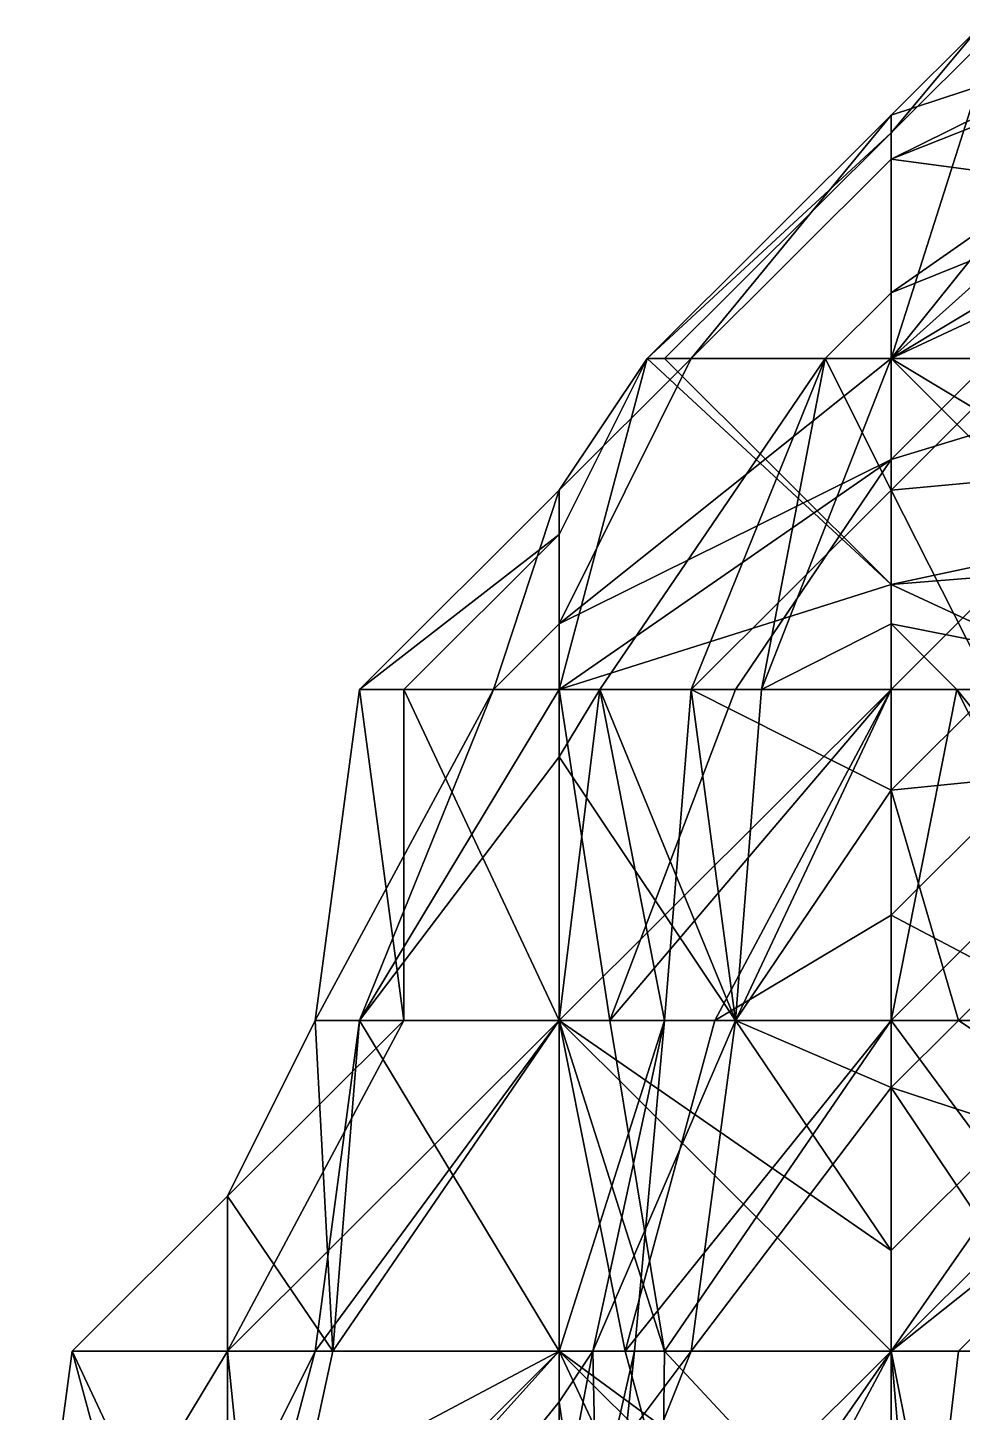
# Model space of a CAD drawing. Header units: metres. Extents: x 15 to 162, y 15 to 204.
# Drawn here: x 26.83 to 44.01, y 163.13 to 188.58 of the extents above; entities that cross this region are included whole.
import ezdxf

# ---------------------------------------------------------------- set-up
doc = ezdxf.new("R2010")
doc.units = ezdxf.units.M

msp = doc.modelspace()

# ---------------------------------------------------------------- linework, layer by layer
at = {"layer": 'fALFF_NINET_XXX_pre-post.nii', "color": 116, "linetype": 'CONTINUOUS'}
for points in [[(48.8, 188.58333, 57.86098), (47.58968, 188.58333, 59.032257), (42.7, 186.16437, 59.032257)], [(48.8, 185.34956, 53.129032), (48.8, 188.58333, 57.86098), (42.7, 186.16437, 59.032257)], [(42.7, 186.97491, 64.935486), (42.7, 186.16437, 59.032257), (47.58968, 188.58333, 59.032257)], [(44.312828, 188.58333, 64.935486), (42.7, 186.97491, 64.935486), (47.58968, 188.58333, 59.032257)], [(42.7, 186.97491, 70.83871), (42.7, 186.97491, 64.935486), (44.312828, 188.58333, 64.935486)], [(44.312828, 188.58333, 70.83871), (42.7, 186.97491, 70.83871), (44.312828, 188.58333, 64.935486)], [(42.7, 186.65121, 76.741936), (42.7, 186.97491, 70.83871), (44.312828, 188.58333, 70.83871)], [(44.637424, 188.58333, 76.741936), (42.7, 186.65121, 76.741936), (44.312828, 188.58333, 70.83871)], [(42.7, 182.5, 80.77024), (42.7, 186.65121, 76.741936), (44.637424, 188.58333, 76.741936)], [(42.7, 182.5, 80.77024), (44.637424, 188.58333, 76.741936), (45.12559, 182.5, 82.645164)], [(42.7, 182.5, 87.37711), (45.12559, 182.5, 82.645164), (47.58968, 188.58333, 82.645164)], [(42.7, 182.5, 87.37711), (47.58968, 188.58333, 82.645164), (48.8, 187.9655, 88.548386)], [(42.7, 182.5, 87.37711), (48.8, 187.9655, 88.548386), (42.7, 183.707, 88.548386)], [(42.7, 183.707, 88.548386), (48.8, 187.9655, 88.548386), (48.8, 186.16437, 94.451614)], [(39.02559, 182.5, 59.032257), (42.7, 186.97491, 64.935486), (38.21283, 182.5, 64.935486)], [(38.21283, 182.5, 64.935486), (42.7, 186.97491, 70.83871), (38.21283, 182.5, 70.83871)], [(42.7, 186.97491, 64.935486), (42.7, 186.97491, 70.83871), (38.21283, 182.5, 64.935486)], [(42.7, 186.97491, 70.83871), (42.7, 186.65121, 76.741936), (38.21283, 182.5, 70.83871)], [(42.7, 186.16437, 59.032257), (42.7, 186.97491, 64.935486), (39.02559, 182.5, 59.032257)], [(38.21283, 182.5, 70.83871), (42.7, 186.65121, 76.741936), (38.537422, 182.5, 76.741936)], [(38.537422, 182.5, 76.741936), (42.7, 186.65121, 76.741936), (42.7, 182.5, 80.77024)], [(42.7, 182.5, 54.328125), (42.7, 186.16437, 59.032257), (39.02559, 182.5, 59.032257)], [(48.8, 185.34956, 53.129032), (42.7, 186.16437, 59.032257), (42.7, 182.5, 54.328125)], [(42.7, 182.5, 89.719666), (48.8, 186.16437, 94.451614), (45.12559, 182.5, 94.451614)], [(42.7, 182.5, 89.719666), (42.7, 183.707, 88.548386), (48.8, 186.16437, 94.451614)], [(48.8, 185.34956, 53.129032), (42.7, 182.5, 54.328125), (44.558594, 182.5, 53.129032)], [(42.7, 182.5, 87.37711), (42.7, 183.707, 88.548386), (41.48968, 182.5, 88.548386)], [(41.48968, 182.5, 88.548386), (42.7, 183.707, 88.548386), (42.7, 182.5, 89.719666)], [(42.7, 182.5, 54.328125), (39.02559, 182.5, 59.032257), (36.6, 177.62367, 59.032257)], [(42.7, 180.64648, 53.129032), (42.7, 182.5, 54.328125), (36.6, 177.62367, 59.032257)], [(36.6, 180.08104, 64.935486), (36.6, 177.62367, 59.032257), (39.02559, 182.5, 59.032257)], [(38.21283, 182.5, 64.935486), (36.6, 180.08104, 64.935486), (39.02559, 182.5, 59.032257)], [(36.6, 179.26624, 70.83871), (36.6, 180.08104, 64.935486), (38.21283, 182.5, 64.935486)], [(38.21283, 182.5, 70.83871), (36.6, 179.26624, 70.83871), (38.21283, 182.5, 64.935486)], [(42.7, 178.34879, 76.741936), (36.6, 176.41667, 73.603905), (38.21283, 182.5, 70.83871)], [(36.6, 179.26624, 70.83871), (38.21283, 182.5, 70.83871), (36.6, 176.41667, 73.603905)], [(41.48968, 182.5, 88.548386), (37.343437, 176.41667, 88.548386), (40.31719, 176.41667, 82.645164)], [(39.02559, 176.41667, 94.451614), (37.343437, 176.41667, 88.548386), (41.48968, 182.5, 88.548386)], [(42.7, 178.34879, 76.741936), (38.21283, 182.5, 70.83871), (38.537422, 182.5, 76.741936)], [(42.7, 178.34879, 76.741936), (38.537422, 182.5, 76.741936), (42.7, 182.5, 80.77024)], [(42.7, 180.08104, 94.451614), (39.02559, 176.41667, 94.451614), (41.48968, 182.5, 88.548386)], [(42.7, 182.5, 87.37711), (40.31719, 176.41667, 82.645164), (42.7, 177.62367, 82.645164)], [(42.7, 182.5, 87.37711), (41.48968, 182.5, 88.548386), (40.31719, 176.41667, 82.645164)], [(42.7, 180.08104, 94.451614), (41.48968, 182.5, 88.548386), (42.7, 182.5, 89.719666)], [(42.7, 180.64648, 53.129032), (48.8, 182.5, 50.36384), (44.558594, 182.5, 53.129032)], [(42.7, 180.64648, 53.129032), (42.7, 176.41667, 50.36384), (48.8, 182.5, 50.36384)], [(42.7, 176.41667, 50.36384), (48.8, 176.41667, 50.36384), (48.8, 182.5, 50.36384)], [(42.7, 180.64648, 53.129032), (44.558594, 182.5, 53.129032), (42.7, 182.5, 54.328125)], [(42.7, 178.34879, 76.741936), (42.7, 182.5, 80.77024), (48.8, 178.83563, 82.645164)], [(48.8, 178.83563, 82.645164), (42.7, 182.5, 80.77024), (45.12559, 182.5, 82.645164)], [(42.7, 177.62367, 82.645164), (48.8, 176.41667, 83.981995), (42.7, 182.5, 87.37711)], [(45.12559, 182.5, 82.645164), (42.7, 182.5, 87.37711), (48.8, 176.41667, 83.981995)], [(42.7, 180.08104, 94.451614), (42.7, 182.5, 89.719666), (45.12559, 182.5, 94.451614)], [(42.7, 180.08104, 94.451614), (45.12559, 182.5, 94.451614), (48.8, 180.64648, 100.354836)], [(42.7, 180.64648, 53.129032), (36.6, 177.62367, 59.032257), (36.6, 176.41667, 57.86098)], [(42.7, 180.64648, 53.129032), (36.6, 176.41667, 57.86098), (39.842632, 176.41667, 53.129032)], [(42.7, 176.41667, 50.36384), (42.7, 180.64648, 53.129032), (39.842632, 176.41667, 53.129032)], [(42.7, 180.08104, 94.451614), (48.8, 180.64648, 100.354836), (44.558594, 176.41667, 100.354836)], [(35.389683, 176.41667, 59.032257), (36.6, 180.08104, 64.935486), (32.92559, 176.41667, 64.935486)], [(36.6, 180.08104, 64.935486), (36.6, 179.26624, 70.83871), (32.92559, 176.41667, 64.935486)], [(36.6, 177.62367, 59.032257), (36.6, 180.08104, 64.935486), (35.389683, 176.41667, 59.032257)], [(39.02559, 176.41667, 94.451614), (42.7, 180.08104, 94.451614), (42.7, 176.41667, 99.15575)], [(42.7, 180.08104, 94.451614), (44.558594, 176.41667, 100.354836), (42.7, 176.41667, 99.15575)], [(48.8, 178.83563, 70.83871), (42.7, 178.34879, 76.741936), (48.8, 179.65044, 76.741936)], [(42.7, 178.34879, 76.741936), (48.8, 178.83563, 82.645164), (48.8, 179.65044, 76.741936)], [(32.92559, 176.41667, 64.935486), (36.6, 179.26624, 70.83871), (33.742634, 176.41667, 70.83871)], [(33.742634, 176.41667, 70.83871), (36.6, 179.26624, 70.83871), (36.6, 176.41667, 73.603905)], [(46.862576, 176.41667, 70.83871), (42.7, 178.34879, 76.741936), (48.8, 178.83563, 70.83871)], [(42.7, 178.34879, 76.741936), (42.7, 176.41667, 74.86701), (36.6, 176.41667, 73.603905)], [(46.862576, 176.41667, 70.83871), (42.7, 176.41667, 74.86701), (42.7, 178.34879, 76.741936)], [(36.6, 176.41667, 57.86098), (36.6, 177.62367, 59.032257), (35.389683, 176.41667, 59.032257)], [(42.7, 176.41667, 81.473885), (42.7, 177.62367, 82.645164), (40.31719, 176.41667, 82.645164)], [(42.7, 176.41667, 81.473885), (43.91032, 176.41667, 82.645164), (42.7, 177.62367, 82.645164)], [(42.7, 177.62367, 82.645164), (43.91032, 176.41667, 82.645164), (48.8, 176.41667, 83.981995)], [(32.92559, 170.33333, 59.032257), (35.389683, 176.41667, 59.032257), (32.112827, 170.33333, 64.935486)], [(32.112827, 170.33333, 64.935486), (35.389683, 176.41667, 59.032257), (32.92559, 176.41667, 64.935486)], [(32.112827, 170.33333, 64.935486), (32.92559, 176.41667, 64.935486), (33.742634, 170.33333, 70.83871)], [(36.6, 176.41667, 57.86098), (32.92559, 170.33333, 59.032257), (36.6, 170.33333, 54.328125)], [(35.389683, 176.41667, 59.032257), (32.92559, 170.33333, 59.032257), (36.6, 176.41667, 57.86098)], [(33.742634, 170.33333, 70.83871), (32.92559, 176.41667, 64.935486), (33.742634, 176.41667, 70.83871)], [(36.6, 170.33333, 73.603905), (33.742634, 176.41667, 70.83871), (36.6, 176.41667, 73.603905)], [(33.742634, 170.33333, 70.83871), (33.742634, 176.41667, 70.83871), (36.6, 170.33333, 73.603905)], [(37.529297, 170.33333, 53.129032), (39.842632, 176.41667, 53.129032), (36.6, 176.41667, 57.86098)], [(36.6, 170.33333, 54.328125), (37.529297, 170.33333, 53.129032), (36.6, 176.41667, 57.86098)], [(39.457367, 170.33333, 70.83871), (36.6, 170.33333, 73.603905), (42.7, 176.41667, 74.86701)], [(36.6, 170.33333, 73.603905), (36.6, 176.41667, 73.603905), (42.7, 176.41667, 74.86701)], [(36.6, 175.18098, 88.548386), (39.842632, 170.33333, 82.645164), (37.343437, 176.41667, 88.548386)], [(36.6, 170.33333, 92.10427), (36.6, 175.18098, 88.548386), (37.343437, 176.41667, 88.548386)], [(36.6, 170.33333, 92.10427), (37.343437, 176.41667, 88.548386), (38.537422, 170.33333, 94.451614)], [(37.343437, 176.41667, 88.548386), (39.842632, 170.33333, 82.645164), (40.31719, 176.41667, 82.645164)], [(38.537422, 170.33333, 94.451614), (37.343437, 176.41667, 88.548386), (39.02559, 176.41667, 94.451614)], [(42.7, 176.41667, 50.36384), (37.529297, 170.33333, 53.129032), (42.7, 170.33333, 49.100727)], [(39.842632, 176.41667, 53.129032), (37.529297, 170.33333, 53.129032), (42.7, 176.41667, 50.36384)], [(39.842632, 170.33333, 100.354836), (38.537422, 170.33333, 94.451614), (39.02559, 176.41667, 94.451614)], [(42.7, 174.56316, 100.354836), (39.02559, 176.41667, 94.451614), (42.7, 176.41667, 99.15575)], [(42.7, 174.56316, 100.354836), (39.842632, 170.33333, 100.354836), (39.02559, 176.41667, 94.451614)], [(39.457367, 170.33333, 70.83871), (42.7, 176.41667, 74.86701), (42.7, 172.26546, 70.83871)], [(42.7, 176.41667, 81.473885), (39.842632, 170.33333, 82.645164), (42.7, 170.33333, 79.87997)], [(40.31719, 176.41667, 82.645164), (39.842632, 170.33333, 82.645164), (42.7, 176.41667, 81.473885)], [(48.8, 170.33333, 48.394875), (48.8, 176.41667, 50.36384), (42.7, 170.33333, 49.100727)], [(48.8, 176.41667, 50.36384), (42.7, 176.41667, 50.36384), (42.7, 170.33333, 49.100727)], [(42.7, 172.26546, 70.83871), (46.862576, 176.41667, 70.83871), (46.37441, 170.33333, 64.935486)], [(42.7, 172.26546, 70.83871), (42.7, 176.41667, 74.86701), (46.862576, 176.41667, 70.83871)], [(43.91032, 176.41667, 82.645164), (42.7, 170.33333, 79.87997), (46.941406, 170.33333, 82.645164)], [(42.7, 176.41667, 81.473885), (42.7, 170.33333, 79.87997), (43.91032, 176.41667, 82.645164)], [(42.7, 174.56316, 100.354836), (42.7, 176.41667, 99.15575), (44.558594, 176.41667, 100.354836)], [(42.7, 174.56316, 100.354836), (44.558594, 176.41667, 100.354836), (48.8, 175.18098, 106.258064)], [(48.8, 170.33333, 83.84425), (48.8, 176.41667, 83.981995), (43.91032, 176.41667, 82.645164)], [(46.941406, 170.33333, 82.645164), (48.8, 170.33333, 83.84425), (43.91032, 176.41667, 82.645164)], [(36.6, 170.33333, 84.99251), (36.6, 175.18098, 88.548386), (32.92559, 170.33333, 88.548386)], [(32.92559, 170.33333, 88.548386), (36.6, 175.18098, 88.548386), (36.6, 170.33333, 92.10427)], [(36.6, 175.18098, 88.548386), (36.6, 170.33333, 84.99251), (39.842632, 170.33333, 82.645164)], [(42.7, 174.56316, 100.354836), (48.8, 175.18098, 106.258064), (43.939064, 170.33333, 106.258064)], [(43.939064, 170.33333, 106.258064), (48.8, 175.18098, 106.258064), (48.8, 170.33333, 109.81394)], [(39.842632, 170.33333, 100.354836), (42.7, 174.56316, 100.354836), (42.7, 170.33333, 104.45943)], [(42.7, 174.56316, 100.354836), (43.939064, 170.33333, 106.258064), (42.7, 170.33333, 104.45943)], [(42.7, 170.33333, 68.49136), (39.457367, 170.33333, 70.83871), (42.7, 172.26546, 70.83871)], [(42.7, 172.26546, 70.83871), (46.37441, 170.33333, 64.935486), (42.7, 170.33333, 68.49136)], [(30.5, 167.09956, 64.935486), (32.437424, 164.25, 59.032257), (32.112827, 170.33333, 64.935486)], [(30.5, 167.09956, 70.83871), (30.5, 167.09956, 64.935486), (32.112827, 170.33333, 64.935486)], [(33.742634, 170.33333, 70.83871), (30.5, 167.09956, 70.83871), (32.112827, 170.33333, 64.935486)], [(33.742634, 170.33333, 70.83871), (30.5, 164.25, 73.603905), (30.5, 167.09956, 70.83871)], [(33.742634, 170.33333, 70.83871), (36.6, 170.33333, 73.603905), (30.5, 164.25, 73.603905)], [(36.6, 170.33333, 73.603905), (36.6, 164.25, 72.00999), (30.5, 164.25, 73.603905)], [(32.112827, 170.33333, 64.935486), (32.437424, 164.25, 59.032257), (32.92559, 170.33333, 59.032257)], [(36.6, 170.33333, 84.99251), (32.112827, 164.25, 88.548386), (36.6, 164.25, 84.20596)], [(32.92559, 170.33333, 88.548386), (32.112827, 164.25, 88.548386), (36.6, 170.33333, 84.99251)], [(32.112827, 164.25, 88.548386), (32.92559, 170.33333, 88.548386), (36.6, 164.25, 92.890816)], [(36.6, 170.33333, 54.328125), (32.437424, 164.25, 59.032257), (36.6, 164.25, 55.003956)], [(32.92559, 170.33333, 59.032257), (32.437424, 164.25, 59.032257), (36.6, 170.33333, 54.328125)], [(36.6, 164.25, 92.890816), (32.92559, 170.33333, 88.548386), (36.6, 170.33333, 92.10427)], [(38.537422, 164.25, 53.129032), (37.529297, 170.33333, 53.129032), (36.6, 170.33333, 54.328125)], [(36.6, 164.25, 55.003956), (38.537422, 164.25, 53.129032), (36.6, 170.33333, 54.328125)], [(37.810318, 164.25, 70.83871), (36.6, 170.33333, 73.603905), (39.457367, 170.33333, 70.83871)], [(36.6, 164.25, 72.00999), (36.6, 170.33333, 73.603905), (37.810318, 164.25, 70.83871)], [(42.7, 166.10352, 82.645164), (39.842632, 170.33333, 82.645164), (36.6, 170.33333, 84.99251)], [(42.7, 166.10352, 82.645164), (36.6, 170.33333, 84.99251), (42.7, 164.25, 83.15906)], [(42.7, 164.25, 83.15906), (36.6, 170.33333, 84.99251), (36.6, 164.25, 84.20596)], [(38.537422, 170.33333, 94.451614), (37.98139, 164.25, 94.451614), (36.6, 164.25, 92.890816)], [(36.6, 170.33333, 92.10427), (38.537422, 170.33333, 94.451614), (36.6, 164.25, 92.890816)], [(37.98139, 164.25, 94.451614), (38.537422, 170.33333, 94.451614), (37.219532, 164.25, 100.354836)], [(37.219532, 164.25, 100.354836), (38.537422, 170.33333, 94.451614), (39.842632, 170.33333, 100.354836)], [(39.02559, 164.25, 106.258064), (37.219532, 164.25, 100.354836), (39.842632, 170.33333, 100.354836)], [(37.529297, 170.33333, 53.129032), (38.537422, 164.25, 53.129032), (42.7, 170.33333, 49.100727)], [(42.7, 170.33333, 68.49136), (42.7, 164.25, 69.27791), (37.810318, 164.25, 70.83871)], [(39.457367, 170.33333, 70.83871), (42.7, 170.33333, 68.49136), (37.810318, 164.25, 70.83871)], [(42.7, 170.33333, 49.100727), (38.537422, 164.25, 53.129032), (42.7, 164.25, 49.100727)], [(42.7, 169.09766, 106.258064), (39.02559, 164.25, 106.258064), (39.842632, 170.33333, 100.354836)], [(42.7, 170.33333, 79.87997), (39.842632, 170.33333, 82.645164), (42.7, 166.10352, 82.645164)], [(42.7, 169.09766, 106.258064), (39.842632, 170.33333, 100.354836), (42.7, 170.33333, 104.45943)], [(48.8, 164.25, 49.024445), (48.8, 170.33333, 48.394875), (42.7, 164.25, 49.100727)], [(48.8, 170.33333, 48.394875), (42.7, 170.33333, 49.100727), (42.7, 164.25, 49.100727)], [(47.187172, 164.25, 64.935486), (42.7, 170.33333, 68.49136), (46.37441, 170.33333, 64.935486)], [(42.7, 164.25, 69.27791), (42.7, 170.33333, 68.49136), (47.187172, 164.25, 64.935486)], [(42.7, 166.10352, 82.645164), (46.941406, 170.33333, 82.645164), (42.7, 170.33333, 79.87997)], [(46.941406, 170.33333, 82.645164), (42.7, 166.10352, 82.645164), (42.7, 164.25, 83.15906)], [(46.941406, 170.33333, 82.645164), (42.7, 164.25, 83.15906), (48.8, 170.33333, 83.84425)], [(48.8, 169.09766, 82.645164), (48.8, 170.33333, 83.84425), (42.7, 164.25, 83.15906)], [(42.7, 169.09766, 106.258064), (42.7, 170.33333, 104.45943), (43.939064, 170.33333, 106.258064)], [(42.7, 169.09766, 106.258064), (43.939064, 170.33333, 106.258064), (48.8, 167.09956, 112.16129)], [(43.939064, 170.33333, 106.258064), (48.8, 170.33333, 109.81394), (48.8, 167.09956, 112.16129)], [(39.02559, 164.25, 106.258064), (42.7, 169.09766, 106.258064), (42.7, 164.25, 109.81394)], [(43.939064, 164.25, 82.645164), (48.8, 169.09766, 82.645164), (42.7, 164.25, 83.15906)], [(42.7, 169.09766, 106.258064), (48.8, 167.09956, 112.16129), (45.94263, 164.25, 112.16129)], [(42.7, 169.09766, 106.258064), (45.94263, 164.25, 112.16129), (42.7, 164.25, 109.81394)], [(43.939064, 164.25, 82.645164), (48.8, 164.25, 77.941025), (48.8, 169.09766, 82.645164)], [(30.5, 164.25, 62.170288), (30.5, 167.09956, 64.935486), (27.642632, 164.25, 64.935486)], [(27.642632, 164.25, 64.935486), (30.5, 167.09956, 70.83871), (27.642632, 164.25, 70.83871)], [(30.5, 167.09956, 64.935486), (30.5, 167.09956, 70.83871), (27.642632, 164.25, 64.935486)], [(27.642632, 164.25, 70.83871), (30.5, 167.09956, 70.83871), (30.5, 164.25, 73.603905)], [(30.5, 167.09956, 64.935486), (30.5, 164.25, 62.170288), (32.437424, 164.25, 59.032257)], [(30.5, 164.25, 62.170288), (26.82559, 158.16667, 64.935486), (30.5, 158.16667, 60.23135)], [(27.642632, 164.25, 64.935486), (26.82559, 158.16667, 64.935486), (30.5, 164.25, 62.170288)], [(26.82559, 158.16667, 64.935486), (27.642632, 164.25, 64.935486), (29.28968, 158.16667, 70.83871)], [(29.28968, 158.16667, 70.83871), (27.642632, 164.25, 64.935486), (27.642632, 164.25, 70.83871)], [(30.5, 158.16667, 72.00999), (27.642632, 164.25, 70.83871), (30.5, 164.25, 73.603905)], [(29.28968, 158.16667, 70.83871), (27.642632, 164.25, 70.83871), (30.5, 158.16667, 72.00999)], [(31.119532, 158.16667, 59.032257), (32.437424, 164.25, 59.032257), (30.5, 164.25, 62.170288)], [(30.5, 158.16667, 60.23135), (31.119532, 158.16667, 59.032257), (30.5, 164.25, 62.170288)], [(36.6, 158.16667, 74.9433), (30.5, 158.16667, 72.00999), (36.6, 164.25, 72.00999)], [(36.6, 164.25, 72.00999), (30.5, 158.16667, 72.00999), (30.5, 164.25, 73.603905)], [(36.6, 164.25, 84.20596), (32.112827, 164.25, 88.548386), (30.5, 161.01624, 88.548386)], [(36.6, 164.25, 84.20596), (30.5, 161.01624, 88.548386), (36.6, 161.01624, 82.645164)], [(32.112827, 164.25, 88.548386), (30.5, 158.16667, 92.65298), (30.5, 161.01624, 88.548386)], [(32.112827, 164.25, 88.548386), (36.6, 164.25, 92.890816), (30.5, 158.16667, 92.65298)], [(36.6, 164.25, 92.890816), (36.6, 158.16667, 93.93772), (30.5, 158.16667, 92.65298)], [(36.6, 164.25, 55.003956), (31.119532, 158.16667, 59.032257), (36.6, 158.16667, 53.72858)], [(32.437424, 164.25, 59.032257), (31.119532, 158.16667, 59.032257), (36.6, 164.25, 55.003956)], [(38.537422, 164.25, 53.129032), (36.6, 164.25, 55.003956), (42.7, 159.77509, 59.032257)], [(36.6, 164.25, 55.003956), (36.6, 158.16667, 53.72858), (42.7, 159.77509, 59.032257)], [(39.457367, 158.16667, 70.83871), (36.6, 164.25, 72.00999), (37.810318, 164.25, 70.83871)], [(36.6, 158.16667, 74.9433), (36.6, 164.25, 72.00999), (39.457367, 158.16667, 70.83871)], [(36.6, 161.01624, 82.645164), (42.7, 158.16667, 83.84425), (36.6, 164.25, 84.20596)], [(36.6, 164.25, 84.20596), (42.7, 158.16667, 83.84425), (42.7, 164.25, 83.15906)], [(37.98139, 164.25, 94.451614), (37.343437, 158.16667, 94.451614), (36.6, 158.16667, 93.93772)], [(36.6, 164.25, 92.890816), (37.98139, 164.25, 94.451614), (36.6, 158.16667, 93.93772)], [(36.6, 163.32324, 100.354836), (37.343437, 158.16667, 94.451614), (37.219532, 164.25, 100.354836)], [(36.6, 161.01624, 106.258064), (36.6, 163.32324, 100.354836), (37.219532, 164.25, 100.354836)], [(39.02559, 164.25, 106.258064), (36.6, 161.01624, 106.258064), (37.219532, 164.25, 100.354836)], [(39.02559, 164.25, 106.258064), (36.6, 158.16667, 109.02326), (36.6, 161.01624, 106.258064)], [(39.02559, 164.25, 106.258064), (42.7, 164.25, 109.81394), (36.6, 158.16667, 109.02326)], [(42.7, 164.25, 109.81394), (42.7, 158.16667, 110.28637), (36.6, 158.16667, 109.02326)], [(37.219532, 164.25, 100.354836), (37.343437, 158.16667, 94.451614), (37.98139, 164.25, 94.451614)], [(37.810318, 164.25, 70.83871), (42.7, 164.25, 69.27791), (39.457367, 158.16667, 70.83871)], [(42.7, 164.25, 49.100727), (38.458595, 158.16667, 53.129032), (42.7, 158.16667, 50.36384)], [(38.537422, 164.25, 53.129032), (38.458595, 158.16667, 53.129032), (42.7, 164.25, 49.100727)], [(38.458595, 158.16667, 53.129032), (38.537422, 164.25, 53.129032), (42.7, 159.77509, 59.032257)], [(42.7, 164.25, 69.27791), (42.7, 158.16667, 66.10676), (39.457367, 158.16667, 70.83871)], [(42.7, 158.16667, 50.36384), (45.55737, 158.16667, 53.129032), (48.8, 164.25, 49.024445)], [(42.7, 158.16667, 50.36384), (48.8, 164.25, 49.024445), (42.7, 164.25, 49.100727)], [(42.7, 158.16667, 63.764206), (47.187172, 164.25, 64.935486), (48.8, 160.58563, 59.032257)], [(42.7, 158.16667, 63.764206), (43.91032, 158.16667, 64.935486), (47.187172, 164.25, 64.935486)], [(43.91032, 158.16667, 64.935486), (42.7, 164.25, 69.27791), (47.187172, 164.25, 64.935486)], [(42.7, 158.16667, 66.10676), (42.7, 164.25, 69.27791), (43.91032, 158.16667, 64.935486)], [(43.23103, 158.16667, 82.645164), (43.939064, 164.25, 82.645164), (42.7, 164.25, 83.15906)], [(42.7, 158.16667, 83.84425), (43.23103, 158.16667, 82.645164), (42.7, 164.25, 83.15906)], [(45.94263, 164.25, 112.16129), (44.08139, 158.16667, 112.16129), (42.7, 158.16667, 110.28637)], [(42.7, 164.25, 109.81394), (45.94263, 164.25, 112.16129), (42.7, 158.16667, 110.28637)], [(48.8, 164.25, 77.941025), (43.23103, 158.16667, 82.645164), (48.8, 158.16667, 77.25583)], [(43.939064, 164.25, 82.645164), (43.23103, 158.16667, 82.645164), (48.8, 164.25, 77.941025)], [(36.6, 158.16667, 95.35093), (36.6, 163.32324, 100.354836), (32.437424, 158.16667, 100.354836)], [(36.6, 163.32324, 100.354836), (36.6, 161.01624, 106.258064), (32.437424, 158.16667, 100.354836)], [(36.6, 163.32324, 100.354836), (36.6, 158.16667, 95.35093), (37.343437, 158.16667, 94.451614)]]:
    msp.add_3dface(points, dxfattribs=at)

doc.saveas('drawing.dxf')
